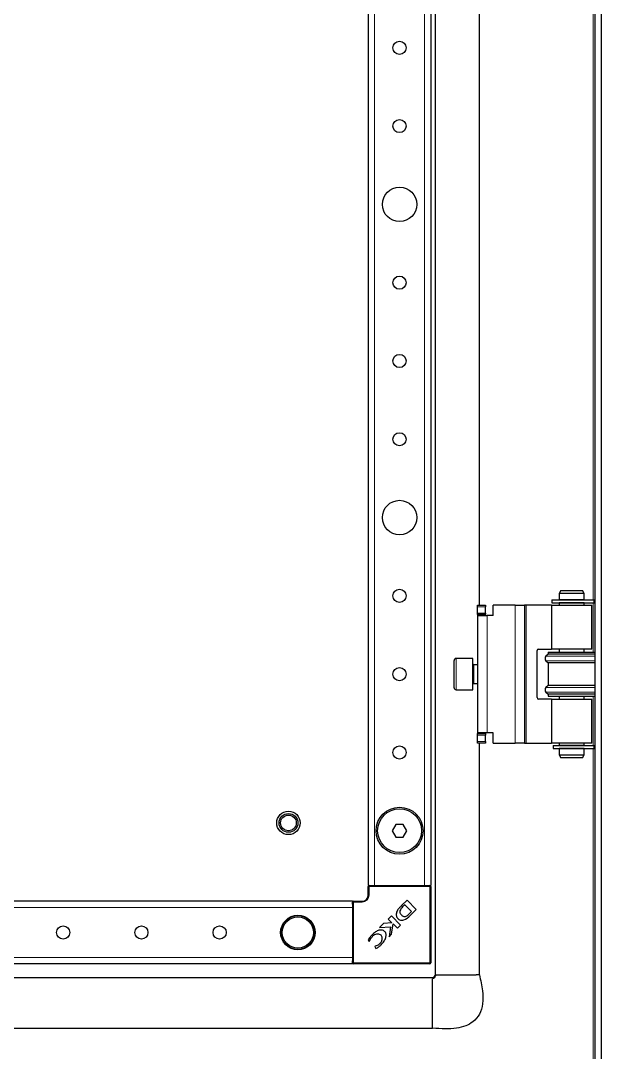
# Model space of a CAD drawing. Header units: millimetres. Extents: x -964 to 2908, y -1920 to 1219.
# Drawn here: x -11 to 174.6, y -1192 to -862.6 of the extents above; entities that cross this region are included whole.
import ezdxf

# ---------------------------------------------------------------- set-up
doc = ezdxf.new("R2010")
doc.units = ezdxf.units.MM

msp = doc.modelspace()

# ---------------------------------------------------------------- linework, layer by layer
at = {"color": 7, "linetype": 'Continuous', "lineweight": 25}
for p, q in [((172.56, -1198.72), (172.56, 756.28)), ((174.56, -1198.72), (174.56, 756.28)), ((121.56, -1167.22), (121.56, 724.78)), ((100.06, 696.28), (100.06, -1138.72)), ((120.06, 696.28), (120.06, -1138.72)), ((135.56, -1049.22), (135.56, -518.22)), ((158.69, -1047.52), (158.69, -1048.42)), ((158.69, -1047.52), (158.74, -1047.52)), ((158.74, -1047.52), (172.21, -1047.52)), ((161.64, -1044.47), (161.06, -1045.47)), ((161.06, -1045.47), (161.06, -1047.47)), ((169.06, -1045.47), (161.06, -1045.47)), ((165.59, -1047.47), (161.06, -1047.47)), ((161.56, -1047.47), (161.56, -1047.52)), ((161.64, -1044.47), (168.48, -1044.47)), ((169.06, -1047.47), (165.59, -1047.47)), ((169.06, -1045.47), (168.48, -1044.47)), ((168.56, -1047.52), (168.56, -1047.47)), ((169.06, -1047.47), (169.06, -1045.47)), ((172.21, -1048.42), (172.21, -1047.52)), ((135.01, -1049.72), (135.01, -1049.22)), ((135.01, -1049.22), (137.51, -1049.22)), ((135.01, -1051.72), (135.01, -1049.72)), ((137.51, -1049.22), (137.51, -1049.72)), ((137.51, -1051.72), (137.51, -1049.72)), ((147.01, -1049.22), (140.01, -1049.22)), ((140.01, -1052.52), (140.01, -1049.22)), ((147.01, -1049.22), (150.01, -1049.22)), ((150.01, -1049.22), (150.01, -1093.22)), ((150.51, -1049.22), (150.01, -1049.22)), ((158.61, -1049.22), (150.51, -1049.22)), ((158.61, -1049.22), (158.61, -1063.22)), ((158.61, -1049.22), (171.51, -1049.22)), ((158.69, -1048.42), (158.74, -1048.42)), ((158.74, -1048.42), (172.21, -1048.42)), ((161.06, -1048.47), (161.06, -1049.22)), ((165.59, -1048.47), (161.06, -1048.47)), ((161.56, -1048.42), (161.56, -1048.47)), ((169.06, -1048.47), (165.59, -1048.47)), ((168.56, -1048.47), (168.56, -1048.42)), ((169.06, -1049.22), (169.06, -1048.47)), ((171.51, -1063.22), (171.51, -1049.22)), ((135.01, -1052.22), (135.01, -1051.72)), ((137.51, -1052.22), (135.01, -1052.22)), ((135.01, -1052.22), (135.01, -1052.52)), ((135.01, -1052.52), (138.01, -1052.52)), ((135.01, -1052.52), (135.01, -1089.92)), ((137.51, -1051.72), (137.51, -1052.22)), ((137.51, -1052.52), (137.51, -1052.22)), ((140.01, -1052.52), (138.01, -1052.52)), ((154.01, -1078.72), (154.01, -1063.72)), ((154.51, -1063.22), (158.61, -1063.22)), ((171.51, -1063.22), (158.61, -1063.22)), ((161.06, -1063.22), (161.06, -1064.22)), ((169.06, -1064.22), (169.06, -1063.22)), ((127.51, -1075.62), (127.51, -1066.82)), ((133.51, -1066.22), (128.11, -1066.22)), ((133.51, -1076.22), (133.51, -1066.22)), ((157.56, -1064.82), (156.86, -1065.5)), ((156.86, -1066.93), (157.56, -1067.62)), ((157.56, -1064.22), (157.56, -1064.82)), ((157.56, -1064.22), (172.56, -1064.22)), ((172.56, -1064.82), (157.56, -1064.82)), ((135.01, -1068.22), (133.76, -1068.22)), ((157.56, -1067.62), (157.56, -1074.82)), ((172.56, -1067.62), (157.56, -1067.62)), ((128.11, -1076.22), (133.51, -1076.22)), ((133.76, -1074.22), (135.01, -1074.22)), ((157.56, -1074.82), (156.86, -1075.5)), ((156.86, -1076.93), (157.56, -1077.62)), ((172.56, -1074.82), (157.56, -1074.82)), ((158.61, -1079.22), (154.51, -1079.22)), ((157.56, -1077.62), (157.56, -1078.22)), ((172.56, -1077.62), (157.56, -1077.62)), ((157.56, -1078.22), (172.56, -1078.22)), ((158.61, -1079.22), (158.61, -1093.22)), ((158.61, -1079.22), (171.51, -1079.22)), ((161.06, -1078.22), (161.06, -1079.22)), ((169.06, -1079.22), (169.06, -1078.22)), ((171.51, -1093.22), (171.51, -1079.22)), ((138.01, -1089.92), (135.01, -1089.92)), ((135.01, -1089.92), (135.01, -1090.22)), ((135.01, -1090.22), (137.51, -1090.22)), ((135.01, -1090.72), (135.01, -1090.22)), ((137.51, -1090.22), (137.51, -1089.92)), ((137.51, -1090.22), (137.51, -1090.72)), ((140.01, -1089.92), (138.01, -1089.92)), ((140.01, -1093.22), (140.01, -1089.92)), ((135.01, -1092.72), (135.01, -1090.72)), ((135.01, -1093.22), (135.01, -1092.72)), ((137.51, -1093.22), (135.01, -1093.22)), ((135.56, -1167.22), (135.56, -1093.22)), ((137.51, -1092.72), (137.51, -1090.72)), ((137.51, -1092.72), (137.51, -1093.22)), ((140.01, -1093.22), (147.01, -1093.22)), ((150.01, -1093.22), (147.01, -1093.22)), ((150.01, -1093.22), (150.51, -1093.22)), ((150.51, -1093.22), (158.61, -1093.22)), ((171.51, -1093.22), (158.61, -1093.22)), ((161.06, -1093.22), (161.06, -1093.97)), ((169.06, -1093.97), (169.06, -1093.22)), ((159.12, -1094.02), (159.12, -1094.92)), ((159.12, -1094.02), (159.14, -1094.02)), ((159.12, -1094.92), (159.14, -1094.92)), ((159.14, -1094.02), (159.14, -1094.92)), ((159.14, -1094.02), (159.22, -1094.02)), ((159.14, -1094.92), (159.22, -1094.92)), ((159.22, -1094.02), (172.21, -1094.02)), ((159.22, -1094.92), (172.21, -1094.92)), ((165.59, -1093.97), (161.06, -1093.97)), ((161.06, -1094.97), (161.06, -1096.97)), ((165.59, -1094.97), (161.06, -1094.97)), ((161.06, -1096.97), (161.64, -1097.97)), ((161.06, -1096.97), (165.59, -1096.97)), ((161.56, -1093.97), (161.56, -1094.02)), ((161.56, -1094.92), (161.56, -1094.97)), ((169.06, -1093.97), (165.59, -1093.97)), ((169.06, -1094.97), (165.59, -1094.97)), ((165.59, -1096.97), (169.06, -1096.97)), ((168.48, -1097.97), (169.06, -1096.97)), ((168.56, -1094.02), (168.56, -1093.97)), ((168.56, -1094.97), (168.56, -1094.92)), ((169.06, -1096.97), (169.06, -1094.97)), ((172.21, -1094.92), (172.21, -1094.02)), ((165.52, -1097.97), (161.64, -1097.97)), ((168.48, -1097.97), (165.52, -1097.97)), ((108.91, -1119.22), (107.75, -1121.22)), ((111.22, -1119.22), (108.91, -1119.22)), ((112.37, -1121.22), (111.22, -1119.22)), ((107.75, -1121.22), (108.91, -1123.22)), ((108.91, -1123.22), (111.22, -1123.22)), ((111.22, -1123.22), (112.37, -1121.22)), ((100.06, -1138.72), (100.36, -1138.72)), ((100.06, -1141.72), (100.06, -1139.02)), ((100.36, -1138.72), (101.01, -1138.72)), ((101.01, -1138.72), (102.06, -1138.72)), ((102.06, -1138.72), (118.06, -1138.72)), ((118.06, -1138.72), (119.11, -1138.72)), ((119.11, -1138.72), (119.76, -1138.72)), ((119.76, -1138.72), (120.06, -1138.72)), ((120.06, -1139.02), (120.06, -1163.42)), ((95.06, -1143.72), (-84.94, -1143.72)), ((95.06, -1143.72), (95.06, -1144.02)), ((95.06, -1144.66), (95.06, -1144.02)), ((95.06, -1144.66), (95.06, -1145.72)), ((95.06, -1145.72), (95.06, -1161.72)), ((95.36, -1143.72), (98.06, -1143.72)), ((110.56, -1145.25), (110.55, -1145.27)), ((112.45, -1143.36), (110.56, -1145.25)), ((111.71, -1144.84), (111.05, -1145.52)), ((113.89, -1147.03), (111.71, -1144.84)), ((115.41, -1146.32), (112.45, -1143.36)), ((113.42, -1148.31), (115.41, -1146.32)), ((107.45, -1148.37), (106.39, -1149.43)), ((106.39, -1149.43), (107.64, -1150.67)), ((110.41, -1151.33), (107.45, -1148.37)), ((113.17, -1147.77), (113.89, -1147.03)), ((104.98, -1150.84), (103.69, -1152.13)), ((103.69, -1152.13), (107.16, -1151.95)), ((107.64, -1150.67), (104.98, -1150.84)), ((107.16, -1151.95), (106.69, -1155.05)), ((107.49, -1154.25), (107.97, -1150.98)), ((107.97, -1150.98), (109.36, -1152.37)), ((109.36, -1152.37), (110.41, -1151.33)), ((100.06, -1156.09), (100.31, -1156.6)), ((106.69, -1155.05), (107.49, -1154.25)), ((100.31, -1156.6), (100.42, -1156.49)), ((102.26, -1158.04), (102.12, -1158.17)), ((102.12, -1158.17), (102.46, -1158.86)), ((95.06, -1161.72), (95.06, -1162.77)), ((95.06, -1163.42), (95.06, -1162.77)), ((95.06, -1163.72), (-84.94, -1163.72)), ((95.06, -1163.42), (95.06, -1163.72)), ((119.76, -1163.72), (95.36, -1163.72)), ((120.56, -1168.22), (-85.54, -1168.22)), ((120.56, -1184.22), (120.56, -1168.54)), ((121.67, -1167.22), (122.54, -1167.22)), ((122.54, -1167.22), (124.93, -1167.22)), ((124.93, -1167.22), (124.99, -1167.22)), ((124.99, -1167.22), (132.13, -1167.22)), ((132.13, -1167.22), (132.28, -1167.22)), ((132.28, -1167.22), (134.58, -1167.22)), ((-212.44, -1184.22), (120.56, -1184.22))]:
    msp.add_line(p, q, dxfattribs=at)
at = {"color": 8, "linetype": 'Continuous', "lineweight": 18}
for p, q in [((102.06, 696.28), (102.06, -1138.72)), ((118.06, 696.28), (118.06, -1138.72)), ((171.96, -519.92), (171.96, -1047.52)), ((158.74, -1047.52), (158.74, -1048.42)), ((137.51, -1049.72), (135.01, -1049.72)), ((147.01, -1049.22), (147.01, -1093.22)), ((150.51, -1093.22), (150.51, -1049.22)), ((171.96, -1048.42), (171.96, -1064.22)), ((135.01, -1051.72), (137.51, -1051.72)), ((138.01, -1052.52), (138.01, -1089.92)), ((128.11, -1066.22), (128.11, -1076.22)), ((172.56, -1065.5), (156.86, -1065.5)), ((172.56, -1066.93), (156.86, -1066.93)), ((133.76, -1068.22), (133.76, -1071.22)), ((133.76, -1071.22), (133.76, -1074.22)), ((172.56, -1075.5), (156.86, -1075.5)), ((172.56, -1076.93), (156.86, -1076.93)), ((171.96, -1078.22), (171.96, -1094.02)), ((137.51, -1090.72), (135.01, -1090.72)), ((135.01, -1092.72), (137.51, -1092.72)), ((159.22, -1094.02), (159.22, -1094.92)), ((171.96, -1094.92), (171.96, -1196.12)), ((100.06, -1139.02), (100.36, -1139.02)), ((100.36, -1139.02), (100.36, -1138.72)), ((100.36, -1139.02), (100.36, -1141.72)), ((119.76, -1139.02), (100.36, -1139.02)), ((119.76, -1139.02), (119.76, -1138.72)), ((119.76, -1163.42), (119.76, -1139.02)), ((119.76, -1139.02), (120.06, -1139.02)), ((100.06, -1141.72), (100.36, -1141.72)), ((95.06, -1145.72), (-84.94, -1145.72)), ((95.06, -1144.02), (95.36, -1144.02)), ((95.36, -1144.02), (95.36, -1143.72)), ((98.06, -1144.02), (95.36, -1144.02)), ((95.36, -1144.02), (95.36, -1163.42)), ((98.06, -1143.72), (98.06, -1144.02)), ((95.06, -1161.72), (-84.94, -1161.72)), ((95.06, -1163.42), (95.36, -1163.42)), ((95.36, -1163.42), (119.76, -1163.42)), ((95.36, -1163.72), (95.36, -1163.42)), ((119.76, -1163.42), (119.76, -1163.72)), ((119.76, -1163.42), (120.06, -1163.42))]:
    msp.add_line(p, q, dxfattribs=at)
at = {"color": 7, "linetype": 'Continuous', "lineweight": 25}
for centre, radius in [((110.06, -871.22), 2.1), ((110.06, -896.22), 2.1), ((110.06, -921.22), 5.5), ((110.06, -946.22), 2.1), ((110.06, -971.22), 2.1), ((110.06, -996.22), 2.1), ((110.06, -1021.22), 5.5), ((110.06, -1046.22), 2.1), ((110.06, -1071.22), 2.1), ((110.06, -1096.22), 2.1), ((74.56, -1118.72), 3.75), ((74.56, -1118.72), 3), ((74.56, -1118.72), 2.5), ((110.06, -1121.22), 7.5), ((110.06, -1121.22), 7), ((77.56, -1153.72), 5.5), ((77.56, -1153.72), 5), ((2.56, -1153.72), 2.1), ((27.56, -1153.72), 2.1), ((52.56, -1153.72), 2.1)]:
    msp.add_circle(centre, radius, dxfattribs=at)
at = {"color": 8, "linetype": 'Continuous', "lineweight": 18}
msp.add_circle((77.56, -1153.72), 5.3, dxfattribs=at)
at = {"color": 7, "linetype": 'Continuous', "lineweight": 25}
for centre, radius, start, end in [((154.51, -1063.72), 0.5, 90, 180), ((128.11, -1066.82), 0.6, 90, 180), ((157.56, -1066.22), 1, 134.427, 225.573), ((133.76, -1067.97), 0.25, 180, 270), ((128.11, -1075.62), 0.6, 180, 270), ((133.76, -1074.47), 0.25, 90, 180), ((157.56, -1076.22), 1, 134.427, 225.573), ((154.51, -1078.72), 0.5, 180, 270), ((100.36, -1139.02), 0.3, 90, 180), ((119.76, -1139.02), 0.3, 0, 90), ((98.06, -1141.72), 2, 270, 0), ((95.36, -1144.02), 0.3, 90, 180), ((109.76, -1145.11), 4.87, 290.3445, 318.7777), ((108.99, -1143.3), 6.12, 306.9888, 313.0744), ((102.99, -1156.12), 1.94, 53.3097, 142.3464), ((102.55, -1155.72), 1.97, 308.454, 35.887), ((95.36, -1163.42), 0.3, 180, 270), ((119.76, -1163.42), 0.3, 270, 0)]:
    msp.add_arc(centre, radius, start, end, dxfattribs=at)
at = {"color": 8, "linetype": 'Continuous', "lineweight": 18}
msp.add_arc((98.06, -1141.72), 2.3, 270, 0, dxfattribs=at)
at = {"color": 7, "linetype": 'Continuous', "lineweight": 25}
for points, knots in [([(110.09, -1145.76), (109.95, -1145.91), (109.71, -1146.17), (109.5, -1146.47), (109.41, -1146.6)], [0, 0, 0, 0, 0.55183, 1, 1, 1, 1]), ([(110.55, -1145.27), (110.47, -1145.35), (110.32, -1145.51), (110.17, -1145.67), (110.09, -1145.76)], [0, 0, 0, 0, 0.486421, 1, 1, 1, 1]), ([(111.05, -1145.52), (110.86, -1145.72), (110.51, -1146.09), (110.19, -1146.63), (110.12, -1147.08), (110.19, -1147.42), (110.38, -1147.77), (110.58, -1147.98), (110.68, -1148.1)], [0, 0, 0, 0, 0.2746757, 0.5030419, 0.607381, 0.7165791, 0.8434117, 1, 1, 1, 1]), ([(109.41, -1146.6), (109.3, -1146.8), (109.1, -1147.19), (108.98, -1147.83), (109.02, -1148.42), (109.22, -1148.96), (109.58, -1149.39), (110.09, -1149.68), (110.75, -1149.8), (111.21, -1149.72), (111.45, -1149.67)], [0, 0, 0, 0, 0.138091, 0.265455, 0.384013, 0.496103, 0.605759, 0.71979, 0.847662, 1, 1, 1, 1]), ([(110.68, -1148.1), (110.78, -1148.19), (110.95, -1148.36), (111.23, -1148.54), (111.5, -1148.63), (111.83, -1148.63), (112.23, -1148.48), (112.51, -1148.29), (112.67, -1148.19)], [0, 0, 0, 0, 0.176808, 0.319231, 0.43938, 0.552395, 0.749205, 1, 1, 1, 1]), ([(105.4, -1153.46), (105.23, -1153.32), (104.9, -1153.04), (104.2, -1152.87), (103.33, -1153), (102.25, -1153.57), (101.56, -1154.21), (101.17, -1154.58)], [0, 0, 0, 0, 0.130532, 0.266031, 0.423997, 0.666819, 1, 1, 1, 1]), ([(101.17, -1154.58), (100.92, -1154.84), (100.49, -1155.31), (100.19, -1155.86), (100.06, -1156.09)], [0, 0, 0, 0, 0.577653, 1, 1, 1, 1]), ([(100.42, -1156.49), (100.56, -1156.18), (100.83, -1155.61), (101.26, -1155.15), (101.45, -1154.94)], [0, 0, 0, 0, 0.547643, 1, 1, 1, 1]), ([(104.19, -1157.62), (104.52, -1157.25), (105.14, -1156.56), (105.69, -1155.39), (105.83, -1154.44), (105.67, -1153.8), (105.49, -1153.57), (105.4, -1153.46)], [0, 0, 0, 0, 0.315674, 0.58952, 0.813199, 0.909026, 1, 1, 1, 1]), ([(103.78, -1157.26), (103.52, -1157.48), (103.07, -1157.86), (102.5, -1157.98), (102.26, -1158.04)], [0, 0, 0, 0, 0.5796082, 1, 1, 1, 1]), ([(102.46, -1158.86), (102.8, -1158.68), (103.43, -1158.34), (103.95, -1157.85), (104.19, -1157.62)], [0, 0, 0, 0, 0.5368, 1, 1, 1, 1]), ([(121.6, -1167.22), (121.58, -1167.35), (121.56, -1167.6), (121.42, -1167.8), (121.3, -1167.89), (121.25, -1167.99), (121.23, -1168.06), (121.22, -1168.12), (121.2, -1168.15), (121.18, -1168.19), (121.15, -1168.24), (121.09, -1168.29), (120.97, -1168.35), (120.78, -1168.39), (120.64, -1168.38), (120.56, -1168.38)], [0, 0, 0, 0, 0.233411, 0.418546, 0.549351, 0.595026, 0.631329, 0.647111, 0.661994, 0.676639, 0.691742, 0.725563, 0.766794, 0.872627, 1, 1, 1, 1]), ([(135.56, -1167.22), (135.97, -1168.9), (136.7, -1171.94), (136.79, -1176.25), (135.82, -1179.8), (133.77, -1182.25), (131.13, -1183.68), (128.11, -1184.42), (124.51, -1184.62), (121.95, -1184.36), (120.56, -1184.22)], [0, 0, 0, 0, 0.176067, 0.318225, 0.435596, 0.543482, 0.633889, 0.737152, 0.858183, 1, 1, 1, 1]), ([(120.56, -1168.22), (120.78, -1168.07), (121.19, -1167.8), (121.45, -1167.4), (121.56, -1167.22)], [0, 0, 0, 0, 0.556114, 1, 1, 1, 1])]:
    msp.add_open_spline(points, degree=3, knots=knots, dxfattribs=at)
msp.add_open_spline([(135.56, -1167.22), (135.52, -1167.22), (135.43, -1167.22), (134.87, -1167.22), (134.58, -1167.22)], degree=3, dxfattribs=at)

doc.saveas('drawing.dxf')
